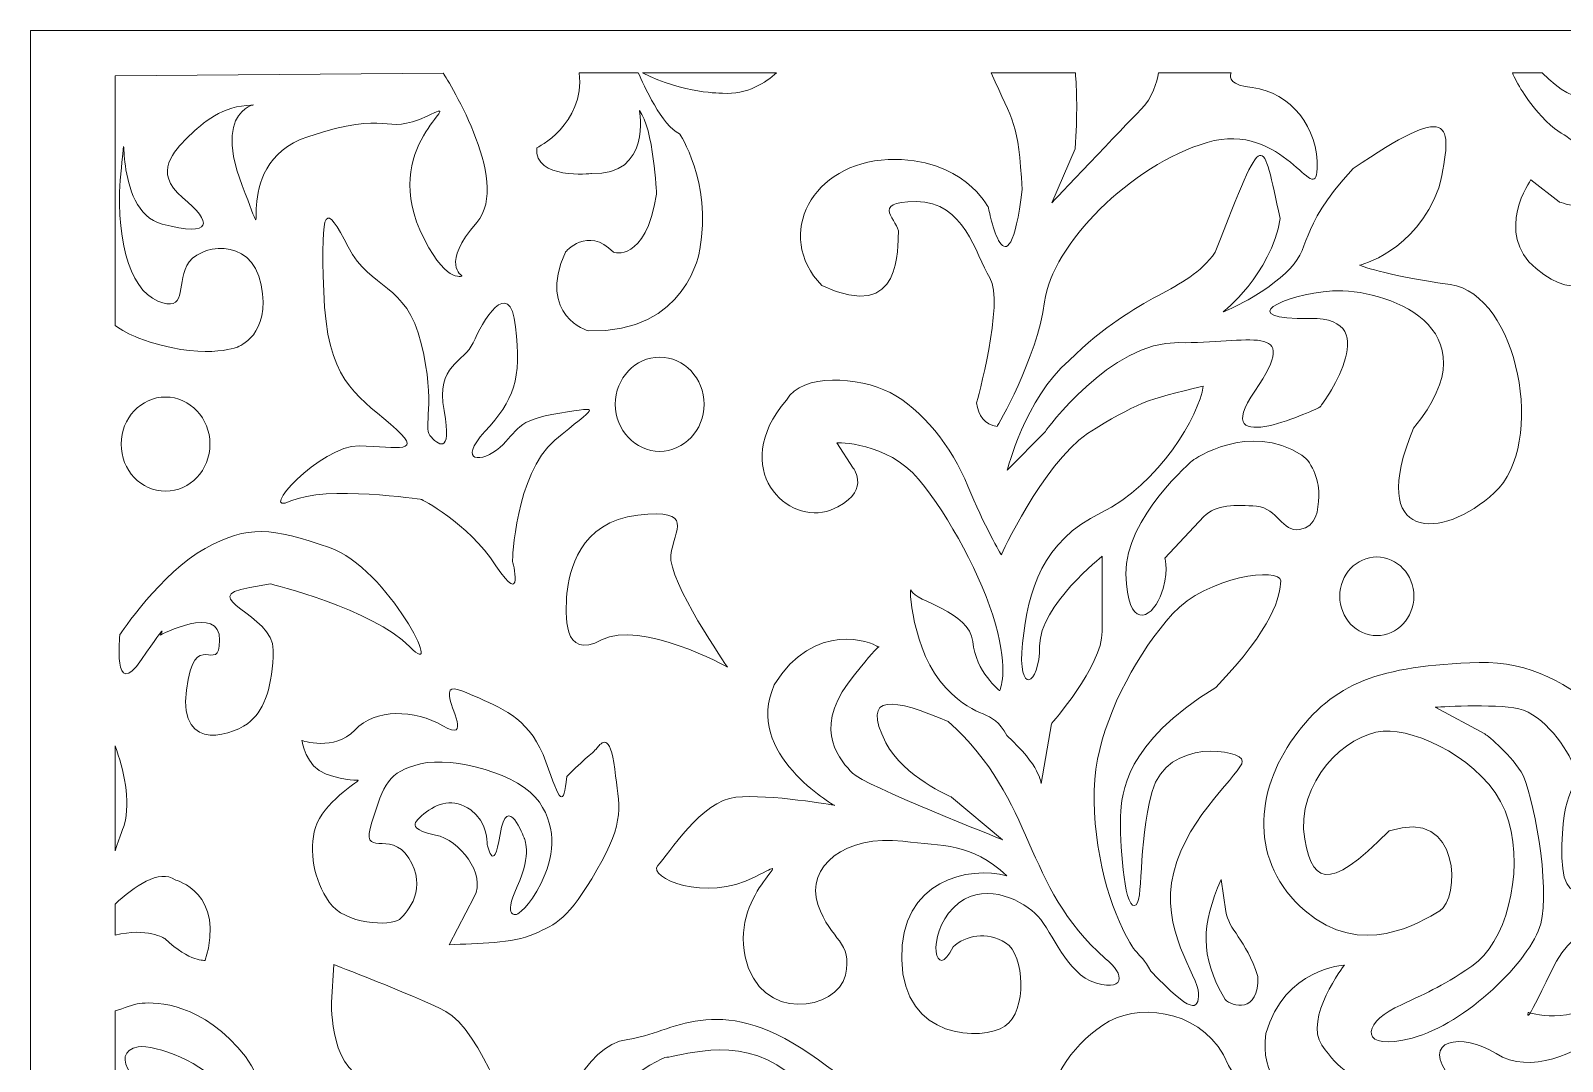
# Model space of a CAD drawing. Header units: centimetres. Extents: x -19.65 to -12.61, y 4.77 to 9.
# Drawn here: x -19.653 to -16.457, y 6.849 to 9.001 of the extents above; entities that cross this region are included whole.
import ezdxf

# ---------------------------------------------------------------- set-up
doc = ezdxf.new("R2010")
doc.units = ezdxf.units.CM
doc.header["$MEASUREMENT"] = 0
doc.layers.add('layer 1', color=7, linetype='Continuous')

msp = doc.modelspace()

# ---------------------------------------------------------------- linework, layer by layer
at = {"layer": 'layer 1', "color": 250, "lineweight": 9}
for points, knots in [([(-19.65325, 4.772), (-19.65325, 4.772), (-12.6053, 4.772), (-12.6053, 4.772), (-12.6053, 4.772), (-12.6053, 4.772), (-12.6053, 9.00077), (-12.6053, 9.00077), (-12.6053, 9.00077), (-12.6053, 9.00077), (-19.65325, 9.00077), (-19.65325, 9.00077), (-19.65325, 9.00077), (-19.65325, 9.00077), (-19.65325, 4.772), (-19.65325, 4.772)], [0, 0, 0, 0, 0.2, 0.2, 0.2, 0.2, 0.4, 0.4, 0.4, 0.4, 0.6, 0.6, 0.6, 0.6, 1, 1, 1, 1]), ([(-18.79236, 8.91211), (-18.79236, 8.91211), (-19.47705, 8.90611), (-19.47705, 8.90611), (-19.47705, 8.90611), (-19.47705, 8.90611), (-19.47705, 8.38499), (-19.47705, 8.38499), (-19.47705, 8.38499), (-19.46378, 8.37538), (-19.44748, 8.36649), (-19.42745, 8.35891), (-19.42745, 8.35891), (-19.29679, 8.30946), (-19.22082, 8.34036), (-19.22082, 8.34036), (-19.22082, 8.34036), (-19.22082, 8.34036), (-19.15093, 8.36509), (-19.1722, 8.47016), (-19.1722, 8.47016), (-19.19347, 8.57524), (-19.3059, 8.55361), (-19.32717, 8.51034), (-19.32717, 8.51034), (-19.34845, 8.46707), (-19.32717, 8.41145), (-19.38795, 8.43617), (-19.38795, 8.43617), (-19.44872, 8.46089), (-19.47911, 8.57524), (-19.46392, 8.71432), (-19.46392, 8.71432), (-19.44872, 8.85339), (-19.48519, 8.62469), (-19.37883, 8.59688), (-19.37883, 8.59688), (-19.27248, 8.56906), (-19.27248, 8.59997), (-19.33629, 8.65251), (-19.33629, 8.65251), (-19.4001, 8.70504), (-19.35148, 8.7514), (-19.32717, 8.77613), (-19.32717, 8.77613), (-19.30286, 8.80085), (-19.26032, 8.84103), (-19.20259, 8.84412), (-19.20259, 8.84412), (-19.14485, 8.84721), (-19.28463, 8.86266), (-19.2117, 8.67723), (-19.2117, 8.67723), (-19.13877, 8.4918), (-19.25121, 8.7205), (-19.07496, 8.77922), (-19.07496, 8.77922), (-18.89871, 8.83794), (-18.91998, 8.77922), (-18.82578, 8.82248), (-18.82578, 8.82248), (-18.73158, 8.86575), (-18.92302, 8.76995), (-18.84098, 8.58451), (-18.84098, 8.58451), (-18.78932, 8.47016), (-18.75285, 8.48871), (-18.75285, 8.48871), (-18.75285, 8.48871), (-18.75285, 8.48871), (-18.79843, 8.51343), (-18.72247, 8.59997), (-18.72247, 8.59997), (-18.6465, 8.6865), (-18.79236, 8.91211), (-18.79236, 8.91211)], [0, 0, 0, 0, 0.05, 0.05, 0.05, 0.05, 0.1, 0.1, 0.1, 0.1, 0.15, 0.15, 0.15, 0.15, 0.2, 0.2, 0.2, 0.2, 0.25, 0.25, 0.25, 0.25, 0.3, 0.3, 0.3, 0.3, 0.35, 0.35, 0.35, 0.35, 0.4, 0.4, 0.4, 0.4, 0.45, 0.45, 0.45, 0.45, 0.5, 0.5, 0.5, 0.5, 0.55, 0.55, 0.55, 0.55, 0.6, 0.6, 0.6, 0.6, 0.65, 0.65, 0.65, 0.65, 0.7, 0.7, 0.7, 0.7, 0.75, 0.75, 0.75, 0.75, 0.8, 0.8, 0.8, 0.8, 0.85, 0.85, 0.85, 0.85, 0.9, 0.9, 0.9, 0.9, 1, 1, 1, 1]), ([(-18.38532, 8.91267), (-18.37499, 8.88886), (-18.33469, 8.80042), (-18.29945, 8.78548), (-18.29945, 8.78548), (-18.29945, 8.78548), (-18.23146, 8.68695), (-18.25696, 8.54347), (-18.25696, 8.54347), (-18.25696, 8.54347), (-18.28245, 8.36715), (-18.48982, 8.37406), (-18.48982, 8.37406), (-18.48982, 8.37406), (-18.5969, 8.40518), (-18.53741, 8.53828), (-18.53741, 8.53828), (-18.53741, 8.53828), (-18.49152, 8.5936), (-18.43713, 8.53828), (-18.43713, 8.53828), (-18.43713, 8.53828), (-18.37084, 8.51408), (-18.34704, 8.65929), (-18.34704, 8.65929), (-18.34704, 8.65929), (-18.35384, 8.79758), (-18.38274, 8.83389), (-18.38274, 8.83389), (-18.38274, 8.83389), (-18.35724, 8.69732), (-18.48302, 8.70251), (-18.48302, 8.70251), (-18.48302, 8.70251), (-18.6037, 8.68868), (-18.5969, 8.7561), (-18.5969, 8.7561), (-18.5969, 8.7561), (-18.49708, 8.80429), (-18.50844, 8.91267), (-18.50844, 8.91267), (-18.50844, 8.91267), (-18.38532, 8.91267), (-18.38532, 8.91267)], [0, 0, 0, 0, 0.0833333, 0.0833333, 0.0833333, 0.0833333, 0.1666667, 0.1666667, 0.1666667, 0.1666667, 0.25, 0.25, 0.25, 0.25, 0.3333333, 0.3333333, 0.3333333, 0.3333333, 0.4166667, 0.4166667, 0.4166667, 0.4166667, 0.5, 0.5, 0.5, 0.5, 0.5833333, 0.5833333, 0.5833333, 0.5833333, 0.6666667, 0.6666667, 0.6666667, 0.6666667, 0.75, 0.75, 0.75, 0.75, 0.8333333, 0.8333333, 0.8333333, 0.8333333, 1, 1, 1, 1]), ([(-18.09716, 8.91267), (-18.11829, 8.89324), (-18.15794, 8.86564), (-18.20937, 8.87019), (-18.20937, 8.87019), (-18.20937, 8.87019), (-18.29063, 8.86861), (-18.37674, 8.91267), (-18.37674, 8.91267), (-18.37674, 8.91267), (-18.09716, 8.91267), (-18.09716, 8.91267)], [0, 0, 0, 0, 0.25, 0.25, 0.25, 0.25, 0.5, 0.5, 0.5, 0.5, 1, 1, 1, 1]), ([(-17.67935, 8.22368), (-17.67935, 8.22368), (-17.62097, 8.43421), (-17.65173, 8.48428), (-17.65173, 8.48428), (-17.6825, 8.53435), (-17.70404, 8.64386), (-17.80557, 8.64386), (-17.80557, 8.64386), (-17.9071, 8.64386), (-17.83941, 8.60319), (-17.84249, 8.57815), (-17.84249, 8.57815), (-17.84556, 8.55312), (-17.83018, 8.38728), (-18.00247, 8.46863), (-18.00247, 8.46863), (-18.104, 8.57502), (-18.02093, 8.72522), (-17.86402, 8.73148), (-17.86402, 8.73148), (-17.70711, 8.73774), (-17.65481, 8.63135), (-17.65481, 8.63135), (-17.65481, 8.63135), (-17.65481, 8.63135), (-17.61481, 8.42483), (-17.58405, 8.6689), (-17.58405, 8.6689), (-17.59287, 8.81238), (-17.60247, 8.80704), (-17.64892, 8.91267), (-17.64892, 8.91267), (-17.64892, 8.91267), (-17.47336, 8.91267), (-17.47336, 8.91267), (-17.47336, 8.91267), (-17.47065, 8.88271), (-17.46837, 8.82235), (-17.4739, 8.75426), (-17.4739, 8.75426), (-17.4739, 8.75426), (-17.52264, 8.64098), (-17.52264, 8.64098), (-17.52264, 8.64098), (-17.52264, 8.64098), (-17.37274, 8.79969), (-17.33644, 8.83599), (-17.33644, 8.83599), (-17.31223, 8.86019), (-17.30318, 8.8933), (-17.29984, 8.91267), (-17.29984, 8.91267), (-17.29984, 8.91267), (-17.14812, 8.91267), (-17.14812, 8.91267), (-17.14812, 8.91267), (-17.15322, 8.90125), (-17.14925, 8.88697), (-17.10409, 8.88167), (-17.10409, 8.88167), (-17.02409, 8.87229), (-16.96564, 8.79719), (-16.96871, 8.7127), (-16.96871, 8.7127), (-16.97179, 8.62822), (-17.03811, 8.81422), (-17.1981, 8.76729), (-17.1981, 8.76729), (-17.35808, 8.72035), (-17.52217, 8.55347), (-17.53755, 8.43456), (-17.53755, 8.43456), (-17.55294, 8.31566), (-17.63646, 8.17439), (-17.63646, 8.17439), (-17.63646, 8.17439), (-17.66321, 8.17816), (-17.67519, 8.19606), (-17.67935, 8.22368)], [0, 0, 0, 0, 0.047619, 0.047619, 0.047619, 0.047619, 0.0952381, 0.0952381, 0.0952381, 0.0952381, 0.1428571, 0.1428571, 0.1428571, 0.1428571, 0.1904762, 0.1904762, 0.1904762, 0.1904762, 0.2380952, 0.2380952, 0.2380952, 0.2380952, 0.2857143, 0.2857143, 0.2857143, 0.2857143, 0.3333333, 0.3333333, 0.3333333, 0.3333333, 0.3809524, 0.3809524, 0.3809524, 0.3809524, 0.4285714, 0.4285714, 0.4285714, 0.4285714, 0.4761905, 0.4761905, 0.4761905, 0.4761905, 0.5238095, 0.5238095, 0.5238095, 0.5238095, 0.5714286, 0.5714286, 0.5714286, 0.5714286, 0.6190476, 0.6190476, 0.6190476, 0.6190476, 0.6666667, 0.6666667, 0.6666667, 0.6666667, 0.7142857, 0.7142857, 0.7142857, 0.7142857, 0.7619048, 0.7619048, 0.7619048, 0.7619048, 0.8095238, 0.8095238, 0.8095238, 0.8095238, 0.8571429, 0.8571429, 0.8571429, 0.8571429, 0.9047619, 0.9047619, 0.9047619, 0.9047619, 1, 1, 1, 1]), ([(-16.56136, 8.91267), (-16.5519, 8.89133), (-16.53372, 8.85832), (-16.50085, 8.82232), (-16.50085, 8.82232), (-16.44429, 8.76036), (-16.43558, 8.80019), (-16.40078, 8.70283), (-16.40078, 8.70283), (-16.36597, 8.60548), (-16.46387, 8.64309), (-16.46387, 8.64309), (-16.46387, 8.64309), (-16.46387, 8.64309), (-16.52261, 8.68956), (-16.52261, 8.68956), (-16.52261, 8.68956), (-16.52261, 8.68956), (-16.6011, 8.57916), (-16.51202, 8.50385), (-16.51202, 8.50385), (-16.42293, 8.42853), (-16.37002, 8.48765), (-16.34639, 8.51919), (-16.34639, 8.51919), (-16.32275, 8.55073), (-16.31158, 8.60327), (-16.31158, 8.60327), (-16.31158, 8.60327), (-16.31158, 8.60327), (-16.29853, 8.53246), (-16.29853, 8.53246), (-16.29853, 8.53246), (-16.29092, 8.4912), (-16.40513, 8.36209), (-16.40513, 8.36209), (-16.40513, 8.36209), (-16.40513, 8.36209), (-16.45081, 8.205), (-16.39207, 8.14526), (-16.39207, 8.14526), (-16.33333, 8.08552), (-16.30723, 8.01914), (-16.32246, 8.08773), (-16.32246, 8.08773), (-16.33769, 8.15632), (-16.26589, 8.24261), (-16.20715, 8.33333), (-16.20715, 8.33333), (-16.14841, 8.42405), (-16.20908, 8.57013), (-16.21586, 8.62097), (-16.21586, 8.62097), (-16.22263, 8.67181), (-16.32084, 8.73642), (-16.38584, 8.8142), (-16.38584, 8.8142), (-16.3211, 8.80255), (-16.30278, 8.78617), (-16.26589, 8.83117), (-16.26589, 8.83117), (-16.26589, 8.83117), (-16.32362, 8.88751), (-16.32362, 8.88751), (-16.32362, 8.88751), (-16.37357, 8.8545), (-16.4252, 8.83515), (-16.49916, 8.91267), (-16.49916, 8.91267), (-16.49916, 8.91267), (-16.56136, 8.91267), (-16.56136, 8.91267)], [0, 0, 0, 0, 0.0526316, 0.0526316, 0.0526316, 0.0526316, 0.1052632, 0.1052632, 0.1052632, 0.1052632, 0.1578947, 0.1578947, 0.1578947, 0.1578947, 0.2105263, 0.2105263, 0.2105263, 0.2105263, 0.2631579, 0.2631579, 0.2631579, 0.2631579, 0.3157895, 0.3157895, 0.3157895, 0.3157895, 0.3684211, 0.3684211, 0.3684211, 0.3684211, 0.4210526, 0.4210526, 0.4210526, 0.4210526, 0.4736842, 0.4736842, 0.4736842, 0.4736842, 0.5263158, 0.5263158, 0.5263158, 0.5263158, 0.5789474, 0.5789474, 0.5789474, 0.5789474, 0.6315789, 0.6315789, 0.6315789, 0.6315789, 0.6842105, 0.6842105, 0.6842105, 0.6842105, 0.7368421, 0.7368421, 0.7368421, 0.7368421, 0.7894737, 0.7894737, 0.7894737, 0.7894737, 0.8421053, 0.8421053, 0.8421053, 0.8421053, 0.8947368, 0.8947368, 0.8947368, 0.8947368, 1, 1, 1, 1]), ([(-17.53588, 8.16414), (-17.53588, 8.16414), (-17.4001, 8.35275), (-17.25771, 8.34938), (-17.25771, 8.34938), (-17.11531, 8.34601), (-16.9961, 8.39653), (-17.09876, 8.24834), (-17.09876, 8.24834), (-17.20141, 8.10015), (-16.96299, 8.21466), (-16.96299, 8.21466), (-16.96299, 8.21466), (-16.96299, 8.21466), (-16.82059, 8.40327), (-16.98285, 8.3999), (-16.98285, 8.3999), (-17.14512, 8.39653), (-17.04246, 8.45042), (-16.93649, 8.45715), (-16.93649, 8.45715), (-16.83052, 8.46389), (-16.5921, 8.38306), (-16.76761, 8.17088), (-16.76761, 8.17088), (-16.86738, 7.93222), (-16.708, 7.93512), (-16.59872, 8.03616), (-16.59872, 8.03616), (-16.48944, 8.1372), (-16.54905, 8.45042), (-16.69144, 8.47063), (-16.69144, 8.47063), (-16.83384, 8.49083), (-16.8802, 8.51104), (-16.8802, 8.51104), (-16.8802, 8.51104), (-16.8802, 8.51104), (-16.76429, 8.53799), (-16.71462, 8.6727), (-16.71462, 8.6727), (-16.68152, 8.81705), (-16.69049, 8.84975), (-16.89344, 8.71312), (-16.89344, 8.71312), (-17.01593, 8.5789), (-16.97529, 8.5481), (-17.03489, 8.49421), (-17.03489, 8.49421), (-17.0945, 8.44032), (-17.16499, 8.41337), (-17.16499, 8.41337), (-17.16499, 8.41337), (-17.16499, 8.41337), (-17.06564, 8.49083), (-17.04577, 8.60871), (-17.04577, 8.60871), (-17.08551, 8.78048), (-17.07558, 8.81079), (-17.18155, 8.53799), (-17.18155, 8.53799), (-17.244, 8.45042), (-17.33675, 8.45855), (-17.4862, 8.31233), (-17.4862, 8.31233), (-17.57893, 8.2315), (-17.61535, 8.08331), (-17.61535, 8.08331), (-17.61535, 8.08331), (-17.61535, 8.08331), (-17.53588, 8.16414), (-17.53588, 8.16414)], [0, 0, 0, 0, 0.0526316, 0.0526316, 0.0526316, 0.0526316, 0.1052632, 0.1052632, 0.1052632, 0.1052632, 0.1578947, 0.1578947, 0.1578947, 0.1578947, 0.2105263, 0.2105263, 0.2105263, 0.2105263, 0.2631579, 0.2631579, 0.2631579, 0.2631579, 0.3157895, 0.3157895, 0.3157895, 0.3157895, 0.3684211, 0.3684211, 0.3684211, 0.3684211, 0.4210526, 0.4210526, 0.4210526, 0.4210526, 0.4736842, 0.4736842, 0.4736842, 0.4736842, 0.5263158, 0.5263158, 0.5263158, 0.5263158, 0.5789474, 0.5789474, 0.5789474, 0.5789474, 0.6315789, 0.6315789, 0.6315789, 0.6315789, 0.6842105, 0.6842105, 0.6842105, 0.6842105, 0.7368421, 0.7368421, 0.7368421, 0.7368421, 0.7894737, 0.7894737, 0.7894737, 0.7894737, 0.8421053, 0.8421053, 0.8421053, 0.8421053, 0.8947368, 0.8947368, 0.8947368, 0.8947368, 1, 1, 1, 1]), ([(-18.64778, 7.89353), (-18.64778, 7.89353), (-18.62153, 7.79172), (-18.68224, 7.88352), (-18.68224, 7.88352), (-18.74296, 7.97531), (-18.83814, 8.02204), (-18.83814, 8.02204), (-18.83814, 8.02204), (-18.83814, 8.02204), (-19.0367, 8.05208), (-19.11054, 8.0187), (-19.11054, 8.0187), (-19.18438, 7.98532), (-19.04818, 8.13553), (-18.96777, 8.13386), (-18.96777, 8.13386), (-18.88737, 8.13219), (-18.82665, 8.11383), (-18.90213, 8.17892), (-18.90213, 8.17892), (-18.97762, 8.24401), (-19.03505, 8.27071), (-19.04162, 8.45597), (-19.04162, 8.45597), (-19.04818, 8.64122), (-19.03834, 8.64122), (-18.99075, 8.54943), (-18.99075, 8.54943), (-18.94316, 8.45763), (-18.86931, 8.47599), (-18.83814, 8.34748), (-18.83814, 8.34748), (-18.80696, 8.21898), (-18.83485, 8.17391), (-18.82008, 8.15556), (-18.82008, 8.15556), (-18.80532, 8.1372), (-18.7725, 8.11049), (-18.79055, 8.20729), (-18.79055, 8.20729), (-18.8086, 8.30409), (-18.74788, 8.30743), (-18.72983, 8.34915), (-18.72983, 8.34915), (-18.71178, 8.39088), (-18.65436, 8.49264), (-18.64122, 8.38253), (-18.64122, 8.38253), (-18.62808, 8.27242), (-18.64557, 8.22905), (-18.70522, 8.1639), (-18.70522, 8.1639), (-18.76486, 8.09875), (-18.71178, 8.09714), (-18.67404, 8.13052), (-18.67404, 8.13052), (-18.63629, 8.1639), (-18.64238, 8.18835), (-18.54932, 8.20229), (-18.54932, 8.20229), (-18.45627, 8.21623), (-18.47428, 8.21792), (-18.55917, 8.14554), (-18.55917, 8.14554), (-18.64286, 8.07378), (-18.64778, 7.89353), (-18.64778, 7.89353)], [0, 0, 0, 0, 0.0555556, 0.0555556, 0.0555556, 0.0555556, 0.1111111, 0.1111111, 0.1111111, 0.1111111, 0.1666667, 0.1666667, 0.1666667, 0.1666667, 0.2222222, 0.2222222, 0.2222222, 0.2222222, 0.2777778, 0.2777778, 0.2777778, 0.2777778, 0.3333333, 0.3333333, 0.3333333, 0.3333333, 0.3888889, 0.3888889, 0.3888889, 0.3888889, 0.4444444, 0.4444444, 0.4444444, 0.4444444, 0.5, 0.5, 0.5, 0.5, 0.5555556, 0.5555556, 0.5555556, 0.5555556, 0.6111111, 0.6111111, 0.6111111, 0.6111111, 0.6666667, 0.6666667, 0.6666667, 0.6666667, 0.7222222, 0.7222222, 0.7222222, 0.7222222, 0.7777778, 0.7777778, 0.7777778, 0.7777778, 0.8333333, 0.8333333, 0.8333333, 0.8333333, 0.8888889, 0.8888889, 0.8888889, 0.8888889, 1, 1, 1, 1]), ([(-18.24796, 8.22065), (-18.24796, 8.27481), (-18.28958, 8.31897), (-18.34061, 8.31897), (-18.34061, 8.31897), (-18.39164, 8.31897), (-18.43326, 8.27481), (-18.43326, 8.22065), (-18.43326, 8.22065), (-18.43326, 8.16649), (-18.39164, 8.12232), (-18.34061, 8.12232), (-18.34061, 8.12232), (-18.28958, 8.12232), (-18.24796, 8.16649), (-18.24796, 8.22065)], [0, 0, 0, 0, 0.2, 0.2, 0.2, 0.2, 0.4, 0.4, 0.4, 0.4, 0.6, 0.6, 0.6, 0.6, 1, 1, 1, 1]), ([(-17.54488, 7.42921), (-17.54488, 7.42921), (-17.52326, 7.55377), (-17.52326, 7.55377), (-17.52326, 7.55377), (-17.52326, 7.55377), (-17.41723, 7.67378), (-17.41723, 7.74624), (-17.41723, 7.74624), (-17.41723, 7.81871), (-17.41723, 7.90325), (-17.41723, 7.90325), (-17.41723, 7.90325), (-17.41723, 7.90325), (-17.54785, 7.80059), (-17.54785, 7.71605), (-17.54785, 7.71605), (-17.54785, 7.63151), (-17.59535, 7.61037), (-17.58348, 7.72209), (-17.58348, 7.72209), (-17.5716, 7.8338), (-17.5424, 7.93407), (-17.4202, 7.99383), (-17.4202, 7.99383), (-17.29799, 8.05358), (-17.21535, 8.19779), (-17.20645, 8.25817), (-17.20645, 8.25817), (-17.32382, 8.23204), (-17.34572, 8.22232), (-17.44824, 8.15989), (-17.44824, 8.15989), (-17.54412, 8.0907), (-17.62801, 7.90627), (-17.62801, 7.90627), (-17.62801, 7.90627), (-17.62801, 7.90627), (-17.66449, 7.9683), (-17.69758, 8.04982), (-17.69758, 8.04982), (-17.73067, 8.13134), (-17.79469, 8.21198), (-17.86, 8.2452), (-17.86, 8.2452), (-17.92531, 8.27841), (-18.04363, 8.2867), (-18.07628, 8.22933), (-18.07628, 8.22933), (-18.19902, 8.08526), (-18.0723, 7.96514), (-17.98425, 7.99986), (-17.98425, 7.99986), (-17.89621, 8.03459), (-17.93675, 8.08742), (-17.93675, 8.08742), (-17.93675, 8.08742), (-17.93675, 8.08742), (-17.97127, 8.14039), (-17.97127, 8.14039), (-17.97127, 8.14039), (-17.97127, 8.14039), (-17.866, 8.1429), (-17.80069, 8.0644), (-17.80069, 8.0644), (-17.73538, 7.9859), (-17.66845, 7.86047), (-17.63988, 7.76134), (-17.63988, 7.76134), (-17.61132, 7.66221), (-17.63122, 7.6227), (-17.63122, 7.6227), (-17.63122, 7.6227), (-17.63122, 7.6227), (-17.68119, 7.66182), (-17.68738, 7.72511), (-17.68738, 7.72511), (-17.69357, 7.78839), (-17.80749, 7.80914), (-17.81504, 7.83078), (-17.81504, 7.83078), (-17.82258, 7.85242), (-17.81417, 7.70121), (-17.74379, 7.62849), (-17.74379, 7.62849), (-17.6734, 7.55577), (-17.64879, 7.58924), (-17.61613, 7.52885), (-17.61613, 7.52885), (-17.54642, 7.46579), (-17.54488, 7.42921), (-17.54488, 7.42921)], [0, 0, 0, 0, 0.0416667, 0.0416667, 0.0416667, 0.0416667, 0.0833333, 0.0833333, 0.0833333, 0.0833333, 0.125, 0.125, 0.125, 0.125, 0.1666667, 0.1666667, 0.1666667, 0.1666667, 0.2083333, 0.2083333, 0.2083333, 0.2083333, 0.25, 0.25, 0.25, 0.25, 0.2916667, 0.2916667, 0.2916667, 0.2916667, 0.3333333, 0.3333333, 0.3333333, 0.3333333, 0.375, 0.375, 0.375, 0.375, 0.4166667, 0.4166667, 0.4166667, 0.4166667, 0.4583333, 0.4583333, 0.4583333, 0.4583333, 0.5, 0.5, 0.5, 0.5, 0.5416667, 0.5416667, 0.5416667, 0.5416667, 0.5833333, 0.5833333, 0.5833333, 0.5833333, 0.625, 0.625, 0.625, 0.625, 0.6666667, 0.6666667, 0.6666667, 0.6666667, 0.7083333, 0.7083333, 0.7083333, 0.7083333, 0.75, 0.75, 0.75, 0.75, 0.7916667, 0.7916667, 0.7916667, 0.7916667, 0.8333333, 0.8333333, 0.8333333, 0.8333333, 0.875, 0.875, 0.875, 0.875, 0.9166667, 0.9166667, 0.9166667, 0.9166667, 1, 1, 1, 1]), ([(-19.27912, 8.13749), (-19.27912, 8.19165), (-19.32074, 8.23582), (-19.37177, 8.23582), (-19.37177, 8.23582), (-19.4228, 8.23582), (-19.46442, 8.19165), (-19.46442, 8.13749), (-19.46442, 8.13749), (-19.46442, 8.08334), (-19.4228, 8.03917), (-19.37177, 8.03917), (-19.37177, 8.03917), (-19.32074, 8.03917), (-19.27912, 8.08334), (-19.27912, 8.13749)], [0, 0, 0, 0, 0.2, 0.2, 0.2, 0.2, 0.4, 0.4, 0.4, 0.4, 0.6, 0.6, 0.6, 0.6, 1, 1, 1, 1]), ([(-17.28651, 7.899), (-17.28651, 7.899), (-17.27666, 7.86645), (-17.29635, 7.81889), (-17.29635, 7.81889), (-17.31604, 7.77132), (-17.36527, 7.74879), (-17.36773, 7.86645), (-17.36773, 7.86645), (-17.3702, 7.98411), (-17.22743, 8.10428), (-17.22743, 8.10428), (-17.22743, 8.10428), (-17.22743, 8.10428), (-17.11048, 8.18588), (-17.00097, 8.11429), (-17.00097, 8.11429), (-16.97685, 8.09852), (-16.96344, 8.05646), (-16.96516, 8.02836), (-16.96516, 8.02836), (-16.96688, 8.00026), (-16.96902, 7.96517), (-17.00541, 7.95908), (-17.00541, 7.95908), (-17.04179, 7.95298), (-17.05133, 8.00376), (-17.095, 8.00764), (-17.095, 8.00764), (-17.13868, 8.01152), (-17.18005, 8.01172), (-17.20528, 7.98611), (-17.20528, 7.98611), (-17.20528, 7.98611), (-17.28651, 7.899), (-17.28651, 7.899)], [0, 0, 0, 0, 0.1, 0.1, 0.1, 0.1, 0.2, 0.2, 0.2, 0.2, 0.3, 0.3, 0.3, 0.3, 0.4, 0.4, 0.4, 0.4, 0.5, 0.5, 0.5, 0.5, 0.6, 0.6, 0.6, 0.6, 0.7, 0.7, 0.7, 0.7, 0.8, 0.8, 0.8, 0.8, 1, 1, 1, 1]), ([(-18.19919, 7.67189), (-18.19919, 7.67189), (-18.3798, 7.77208), (-18.46189, 7.72866), (-18.46189, 7.72866), (-18.54399, 7.68525), (-18.53742, 7.7821), (-18.53414, 7.82551), (-18.53414, 7.82551), (-18.53085, 7.86893), (-18.50787, 7.9758), (-18.38637, 7.98916), (-18.38637, 7.98916), (-18.26487, 8.00252), (-18.31084, 7.9591), (-18.31741, 7.90567), (-18.31741, 7.90567), (-18.32397, 7.85223), (-18.19919, 7.67189), (-18.19919, 7.67189)], [0, 0, 0, 0, 0.1666667, 0.1666667, 0.1666667, 0.1666667, 0.3333333, 0.3333333, 0.3333333, 0.3333333, 0.5, 0.5, 0.5, 0.5, 0.6666667, 0.6666667, 0.6666667, 0.6666667, 1, 1, 1, 1]), ([(-19.38314, 7.73847), (-19.38314, 7.73847), (-19.25765, 7.8045), (-19.25884, 7.72798), (-19.25884, 7.72798), (-19.26003, 7.65146), (-19.31164, 7.75936), (-19.32827, 7.62343), (-19.32827, 7.62343), (-19.3449, 7.4875), (-19.22421, 7.53197), (-19.19416, 7.55899), (-19.19416, 7.55899), (-19.16412, 7.58602), (-19.1483, 7.63239), (-19.14692, 7.70727), (-19.14692, 7.70727), (-19.14554, 7.78215), (-19.31309, 7.81757), (-19.19618, 7.83799), (-19.19618, 7.83799), (-19.19618, 7.83799), (-19.15272, 7.84558), (-19.15272, 7.84558), (-19.15272, 7.84558), (-19.15272, 7.84558), (-18.9387, 7.793), (-18.86208, 7.71431), (-18.86208, 7.71431), (-18.78546, 7.63563), (-18.90783, 7.87925), (-19.02956, 7.92135), (-19.02956, 7.92135), (-19.15128, 7.96345), (-19.19872, 7.96917), (-19.28916, 7.91977), (-19.28916, 7.91977), (-19.3796, 7.87036), (-19.46703, 7.73992), (-19.46703, 7.73992), (-19.46703, 7.73992), (-19.46703, 7.73992), (-19.48296, 7.59781), (-19.42171, 7.68763), (-19.42171, 7.68763), (-19.36047, 7.77744), (-19.38314, 7.73847), (-19.38314, 7.73847)], [0, 0, 0, 0, 0.0769231, 0.0769231, 0.0769231, 0.0769231, 0.1538462, 0.1538462, 0.1538462, 0.1538462, 0.2307692, 0.2307692, 0.2307692, 0.2307692, 0.3076923, 0.3076923, 0.3076923, 0.3076923, 0.3846154, 0.3846154, 0.3846154, 0.3846154, 0.4615385, 0.4615385, 0.4615385, 0.4615385, 0.5384615, 0.5384615, 0.5384615, 0.5384615, 0.6153846, 0.6153846, 0.6153846, 0.6153846, 0.6923077, 0.6923077, 0.6923077, 0.6923077, 0.7692308, 0.7692308, 0.7692308, 0.7692308, 0.8461538, 0.8461538, 0.8461538, 0.8461538, 1, 1, 1, 1]), ([(-16.9216, 7.81983), (-16.9216, 7.86502), (-16.88687, 7.90188), (-16.84429, 7.90188), (-16.84429, 7.90188), (-16.80171, 7.90188), (-16.76698, 7.86502), (-16.76698, 7.81983), (-16.76698, 7.81983), (-16.76698, 7.77464), (-16.80171, 7.73778), (-16.84429, 7.73778), (-16.84429, 7.73778), (-16.88687, 7.73778), (-16.9216, 7.77464), (-16.9216, 7.81983)], [0, 0, 0, 0, 0.2, 0.2, 0.2, 0.2, 0.4, 0.4, 0.4, 0.4, 0.6, 0.6, 0.6, 0.6, 1, 1, 1, 1]), ([(-17.21612, 6.99065), (-17.21612, 7.02699), (-17.29879, 7.12326), (-17.26804, 7.244), (-17.26804, 7.244), (-17.23729, 7.36473), (-17.12496, 7.45095), (-17.12496, 7.47549), (-17.12496, 7.47549), (-17.12496, 7.50003), (-17.28135, 7.52521), (-17.31311, 7.41191), (-17.31311, 7.41191), (-17.34487, 7.29862), (-17.32856, 7.17631), (-17.35028, 7.17385), (-17.35028, 7.17385), (-17.372, 7.1714), (-17.38109, 7.31292), (-17.37899, 7.36066), (-17.37899, 7.36066), (-17.37689, 7.4084), (-17.37111, 7.51238), (-17.18054, 7.62948), (-17.18054, 7.62948), (-17.05995, 7.75394), (-17.04486, 7.82226), (-17.04486, 7.85171), (-17.04486, 7.85171), (-17.04486, 7.88116), (-17.19906, 7.86169), (-17.2703, 7.78323), (-17.2703, 7.78323), (-17.34154, 7.70477), (-17.40636, 7.58446), (-17.42695, 7.47985), (-17.42695, 7.47985), (-17.44868, 7.36946), (-17.41862, 7.22236), (-17.38146, 7.14036), (-17.38146, 7.14036), (-17.3443, 7.05835), (-17.34422, 7.08674), (-17.31552, 7.03696), (-17.31552, 7.03696), (-17.23087, 6.94728), (-17.21612, 6.95431), (-17.21612, 6.99065)], [0, 0, 0, 0, 0.0769231, 0.0769231, 0.0769231, 0.0769231, 0.1538462, 0.1538462, 0.1538462, 0.1538462, 0.2307692, 0.2307692, 0.2307692, 0.2307692, 0.3076923, 0.3076923, 0.3076923, 0.3076923, 0.3846154, 0.3846154, 0.3846154, 0.3846154, 0.4615385, 0.4615385, 0.4615385, 0.4615385, 0.5384615, 0.5384615, 0.5384615, 0.5384615, 0.6153846, 0.6153846, 0.6153846, 0.6153846, 0.6923077, 0.6923077, 0.6923077, 0.6923077, 0.7692308, 0.7692308, 0.7692308, 0.7692308, 0.8461538, 0.8461538, 0.8461538, 0.8461538, 1, 1, 1, 1]), ([(-17.41081, 7.06369), (-17.58424, 7.21506), (-17.55299, 7.39078), (-17.73842, 7.55823), (-17.73842, 7.55823), (-17.85173, 7.60668), (-17.92239, 7.61977), (-17.86872, 7.51382), (-17.86872, 7.51382), (-17.83227, 7.44296), (-17.73276, 7.40147), (-17.73143, 7.40036), (-17.73143, 7.40036), (-17.73143, 7.40036), (-17.62519, 7.31153), (-17.62519, 7.31153), (-17.62519, 7.31153), (-17.62519, 7.31153), (-17.91505, 7.42543), (-17.93815, 7.45022), (-17.93815, 7.45022), (-17.96126, 7.47501), (-18.02248, 7.53764), (-17.94705, 7.63858), (-17.94705, 7.63858), (-17.87162, 7.73953), (-17.87922, 7.70779), (-17.88722, 7.7153), (-17.88722, 7.7153), (-17.89522, 7.72281), (-18.01823, 7.77183), (-18.1016, 7.63454), (-18.1016, 7.63454), (-18.16651, 7.491), (-17.97607, 7.38324), (-17.97607, 7.38324), (-17.97607, 7.38324), (-17.97607, 7.38324), (-18.11046, 7.40718), (-18.18172, 7.40032), (-18.18172, 7.40032), (-18.25298, 7.39345), (-18.32242, 7.2814), (-18.34457, 7.25762), (-18.34457, 7.25762), (-18.36673, 7.23384), (-18.2467, 7.17886), (-18.1417, 7.23384), (-18.1417, 7.23384), (-18.03671, 7.28882), (-18.19297, 7.20749), (-18.16235, 7.06712), (-18.16235, 7.06712), (-18.13172, 6.92675), (-17.96896, 6.95576), (-17.95308, 7.02844), (-17.95308, 7.02844), (-17.9372, 7.10112), (-17.98328, 7.09749), (-18.01057, 7.17642), (-18.01057, 7.17642), (-18.03785, 7.25536), (-17.95136, 7.32332), (-17.83311, 7.30828), (-17.83311, 7.30828), (-17.74856, 7.29753), (-17.6933, 7.30665), (-17.61616, 7.23593), (-17.61616, 7.23593), (-17.69387, 7.25699), (-17.83928, 7.22933), (-17.83561, 7.06119), (-17.83561, 7.06119), (-17.83194, 6.89304), (-17.66685, 6.89099), (-17.62013, 6.92223), (-17.62013, 6.92223), (-17.57341, 6.95347), (-17.57857, 7.07146), (-17.61879, 7.09642), (-17.61879, 7.09642), (-17.65901, 7.12138), (-17.70206, 7.11177), (-17.72841, 7.08792), (-17.72841, 7.08792), (-17.76544, 7.0101), (-17.78623, 7.11131), (-17.72762, 7.16961), (-17.72762, 7.16961), (-17.66901, 7.22791), (-17.5907, 7.18789), (-17.5577, 7.15809), (-17.5577, 7.15809), (-17.5247, 7.12829), (-17.49882, 7.04503), (-17.44257, 7.01677), (-17.44257, 7.01677), (-17.36801, 6.98851), (-17.36825, 7.03123), (-17.41081, 7.06369)], [0, 0, 0, 0, 0.0384615, 0.0384615, 0.0384615, 0.0384615, 0.0769231, 0.0769231, 0.0769231, 0.0769231, 0.1153846, 0.1153846, 0.1153846, 0.1153846, 0.1538462, 0.1538462, 0.1538462, 0.1538462, 0.1923077, 0.1923077, 0.1923077, 0.1923077, 0.2307692, 0.2307692, 0.2307692, 0.2307692, 0.2692308, 0.2692308, 0.2692308, 0.2692308, 0.3076923, 0.3076923, 0.3076923, 0.3076923, 0.3461538, 0.3461538, 0.3461538, 0.3461538, 0.3846154, 0.3846154, 0.3846154, 0.3846154, 0.4230769, 0.4230769, 0.4230769, 0.4230769, 0.4615385, 0.4615385, 0.4615385, 0.4615385, 0.5, 0.5, 0.5, 0.5, 0.5384615, 0.5384615, 0.5384615, 0.5384615, 0.5769231, 0.5769231, 0.5769231, 0.5769231, 0.6153846, 0.6153846, 0.6153846, 0.6153846, 0.6538462, 0.6538462, 0.6538462, 0.6538462, 0.6923077, 0.6923077, 0.6923077, 0.6923077, 0.7307692, 0.7307692, 0.7307692, 0.7307692, 0.7692308, 0.7692308, 0.7692308, 0.7692308, 0.8076923, 0.8076923, 0.8076923, 0.8076923, 0.8461538, 0.8461538, 0.8461538, 0.8461538, 0.8846154, 0.8846154, 0.8846154, 0.8846154, 0.9230769, 0.9230769, 0.9230769, 0.9230769, 1, 1, 1, 1]), ([(-17.2109, 6.73381), (-17.2109, 6.73381), (-16.9589, 6.6121), (-16.80066, 6.62056), (-16.80066, 6.62056), (-16.64243, 6.62902), (-16.29513, 6.71783), (-16.23805, 6.95434), (-16.23805, 6.95434), (-16.18097, 7.19085), (-16.22856, 7.35917), (-16.25563, 7.41925), (-16.25563, 7.41925), (-16.28271, 7.47933), (-16.42067, 7.68818), (-16.63071, 7.68151), (-16.63071, 7.68151), (-16.84075, 7.67483), (-16.93467, 7.63899), (-17.01672, 7.52574), (-17.01672, 7.52574), (-17.09877, 7.4125), (-17.11127, 7.26428), (-16.99406, 7.16295), (-16.99406, 7.16295), (-16.87685, 7.06163), (-16.75378, 7.13911), (-16.71275, 7.16295), (-16.71275, 7.16295), (-16.67173, 7.1868), (-16.66587, 7.38071), (-16.81824, 7.32984), (-16.81824, 7.32984), (-16.9501, 7.19748), (-16.98283, 7.21882), (-16.99746, 7.3333), (-16.99746, 7.3333), (-16.99977, 7.45279), (-16.89237, 7.54293), (-16.81648, 7.53846), (-16.81648, 7.53846), (-16.7406, 7.53398), (-16.60129, 7.46419), (-16.56929, 7.35083), (-16.56929, 7.35083), (-16.53729, 7.23746), (-16.57562, 7.09537), (-16.64594, 7.04768), (-16.64594, 7.04768), (-16.71627, 7), (-16.73866, 6.9932), (-16.80652, 6.9603), (-16.80652, 6.9603), (-16.87439, 6.9274), (-16.88177, 6.86744), (-16.77042, 6.89724), (-16.77042, 6.89724), (-16.65907, 6.92704), (-16.52299, 7.05948), (-16.50236, 7.13566), (-16.50236, 7.13566), (-16.48173, 7.21183), (-16.51807, 7.4121), (-16.54339, 7.45346), (-16.54339, 7.45346), (-16.5687, 7.49483), (-16.61899, 7.5325), (-16.61899, 7.5325), (-16.61899, 7.5325), (-16.61899, 7.5325), (-16.7226, 7.58805), (-16.7226, 7.58805), (-16.7226, 7.58805), (-16.7226, 7.58805), (-16.59929, 7.59651), (-16.54772, 7.58459), (-16.54772, 7.58459), (-16.49615, 7.57267), (-16.44622, 7.50186), (-16.43145, 7.46097), (-16.43145, 7.46097), (-16.41668, 7.42009), (-16.46134, 7.42831), (-16.45794, 7.27358), (-16.45794, 7.27358), (-16.45502, 7.14061), (-16.36398, 7.22931), (-16.33843, 7.25689), (-16.33843, 7.25689), (-16.33425, 7.2614), (-16.33182, 7.26428), (-16.33182, 7.26428), (-16.33182, 7.26428), (-16.33182, 7.26428), (-16.30252, 7.37753), (-16.30252, 7.37753), (-16.30252, 7.37753), (-16.30252, 7.37753), (-16.25563, 7.22852), (-16.30252, 7.16891), (-16.30252, 7.16891), (-16.3494, 7.10931), (-16.42219, 7.16164), (-16.4808, 7.03648), (-16.4808, 7.03648), (-16.5394, 6.91131), (-16.52827, 6.95088), (-16.52827, 6.95088), (-16.52827, 6.95088), (-16.52827, 6.95088), (-16.43508, 6.92025), (-16.37062, 6.98581), (-16.37062, 6.98581), (-16.30615, 7.05137), (-16.27814, 7.09982), (-16.27814, 7.09799), (-16.27814, 7.09799), (-16.27813, 7.09616), (-16.32757, 6.95362), (-16.37566, 6.90976), (-16.37566, 6.90976), (-16.42375, 6.8659), (-16.52429, 6.82019), (-16.59554, 6.86494), (-16.59554, 6.86494), (-16.66679, 6.90968), (-16.75589, 6.8951), (-16.69048, 6.81439), (-16.69048, 6.81439), (-16.62508, 6.73369), (-16.58019, 6.7319), (-16.60726, 6.72189), (-16.60726, 6.72189), (-16.63434, 6.71187), (-16.71615, 6.73691), (-16.80992, 6.77863), (-16.80992, 6.77863), (-16.90369, 6.82035), (-16.92068, 6.82762), (-16.9589, 6.88282), (-16.9589, 6.88282), (-16.99711, 6.93801), (-16.91201, 7.04971), (-16.91201, 7.04971), (-16.91201, 7.04971), (-16.91201, 7.04971), (-17.03657, 7.04408), (-17.0761, 6.90666), (-17.0761, 6.90666), (-17.08666, 6.81793), (-17.04552, 6.78177), (-16.93299, 6.69805), (-16.93299, 6.69805), (-16.93299, 6.69805), (-17.119, 6.74), (-17.16401, 6.86243), (-17.16401, 6.86243), (-17.22133, 6.95983), (-17.34695, 6.9715), (-17.41601, 6.92454), (-17.41601, 6.92454), (-17.48508, 6.87758), (-17.53078, 6.8025), (-17.52736, 6.74573), (-17.52736, 6.74573), (-17.39726, 6.79433), (-17.31392, 6.79035), (-17.2109, 6.73381)], [0, 0, 0, 0, 0.0232558, 0.0232558, 0.0232558, 0.0232558, 0.0465116, 0.0465116, 0.0465116, 0.0465116, 0.0697674, 0.0697674, 0.0697674, 0.0697674, 0.0930233, 0.0930233, 0.0930233, 0.0930233, 0.1162791, 0.1162791, 0.1162791, 0.1162791, 0.1395349, 0.1395349, 0.1395349, 0.1395349, 0.1627907, 0.1627907, 0.1627907, 0.1627907, 0.1860465, 0.1860465, 0.1860465, 0.1860465, 0.2093023, 0.2093023, 0.2093023, 0.2093023, 0.2325581, 0.2325581, 0.2325581, 0.2325581, 0.255814, 0.255814, 0.255814, 0.255814, 0.2790698, 0.2790698, 0.2790698, 0.2790698, 0.3023256, 0.3023256, 0.3023256, 0.3023256, 0.3255814, 0.3255814, 0.3255814, 0.3255814, 0.3488372, 0.3488372, 0.3488372, 0.3488372, 0.372093, 0.372093, 0.372093, 0.372093, 0.3953488, 0.3953488, 0.3953488, 0.3953488, 0.4186047, 0.4186047, 0.4186047, 0.4186047, 0.4418605, 0.4418605, 0.4418605, 0.4418605, 0.4651163, 0.4651163, 0.4651163, 0.4651163, 0.4883721, 0.4883721, 0.4883721, 0.4883721, 0.5116279, 0.5116279, 0.5116279, 0.5116279, 0.5348837, 0.5348837, 0.5348837, 0.5348837, 0.5581395, 0.5581395, 0.5581395, 0.5581395, 0.5813953, 0.5813953, 0.5813953, 0.5813953, 0.6046512, 0.6046512, 0.6046512, 0.6046512, 0.627907, 0.627907, 0.627907, 0.627907, 0.6511628, 0.6511628, 0.6511628, 0.6511628, 0.6744186, 0.6744186, 0.6744186, 0.6744186, 0.6976744, 0.6976744, 0.6976744, 0.6976744, 0.7209302, 0.7209302, 0.7209302, 0.7209302, 0.744186, 0.744186, 0.744186, 0.744186, 0.7674419, 0.7674419, 0.7674419, 0.7674419, 0.7906977, 0.7906977, 0.7906977, 0.7906977, 0.8139535, 0.8139535, 0.8139535, 0.8139535, 0.8372093, 0.8372093, 0.8372093, 0.8372093, 0.8604651, 0.8604651, 0.8604651, 0.8604651, 0.8837209, 0.8837209, 0.8837209, 0.8837209, 0.9069767, 0.9069767, 0.9069767, 0.9069767, 0.9302326, 0.9302326, 0.9302326, 0.9302326, 0.9534884, 0.9534884, 0.9534884, 0.9534884, 1, 1, 1, 1]), ([(-18.78023, 7.09216), (-18.71955, 7.09508), (-18.64776, 7.09437), (-18.60211, 7.115), (-18.60211, 7.115), (-18.55646, 7.13562), (-18.53185, 7.1443), (-18.4717, 7.24839), (-18.4717, 7.24839), (-18.41155, 7.35248), (-18.42487, 7.38069), (-18.43435, 7.45901), (-18.43435, 7.45901), (-18.44382, 7.53732), (-18.46345, 7.51339), (-18.47024, 7.50412), (-18.47024, 7.50412), (-18.47703, 7.49484), (-18.49964, 7.47945), (-18.53445, 7.44325), (-18.53445, 7.44325), (-18.54157, 7.37808), (-18.54803, 7.38796), (-18.57805, 7.47391), (-18.57805, 7.47391), (-18.60806, 7.55986), (-18.66347, 7.58291), (-18.71698, 7.60681), (-18.71698, 7.60681), (-18.77049, 7.6307), (-18.78054, 7.63406), (-18.7794, 7.61108), (-18.7794, 7.61108), (-18.77825, 7.58811), (-18.73347, 7.51465), (-18.79288, 7.54928), (-18.79288, 7.54928), (-18.8523, 7.5839), (-18.93387, 7.58567), (-18.97678, 7.5404), (-18.97678, 7.5404), (-19.01969, 7.49513), (-19.08737, 7.51863), (-19.08737, 7.51863), (-19.08737, 7.51863), (-19.08737, 7.51863), (-19.08007, 7.46381), (-19.03628, 7.44843), (-19.03628, 7.44843), (-18.99249, 7.43306), (-18.96965, 7.43701), (-18.96965, 7.43519), (-18.96965, 7.43519), (-18.96965, 7.43336), (-19.0441, 7.38702), (-19.05883, 7.33723), (-19.05883, 7.33723), (-19.07356, 7.28744), (-19.06239, 7.22839), (-19.03029, 7.18123), (-19.03029, 7.18123), (-18.99819, 7.13406), (-18.90213, 7.13054), (-18.88367, 7.14521), (-18.88367, 7.14521), (-18.86522, 7.15989), (-18.8249, 7.21162), (-18.86413, 7.27329), (-18.86413, 7.27329), (-18.90337, 7.33497), (-18.96608, 7.2683), (-18.94111, 7.34811), (-18.94111, 7.34811), (-18.91614, 7.42793), (-18.90787, 7.45301), (-18.83943, 7.46988), (-18.83943, 7.46988), (-18.77099, 7.48676), (-18.63089, 7.44807), (-18.59166, 7.39002), (-18.59166, 7.39002), (-18.55242, 7.33197), (-18.56299, 7.27193), (-18.58796, 7.22113), (-18.58796, 7.22113), (-18.61293, 7.17034), (-18.6379, 7.15583), (-18.6379, 7.15583), (-18.6379, 7.15583), (-18.6379, 7.15583), (-18.67, 7.14495), (-18.6379, 7.21388), (-18.6379, 7.21388), (-18.60579, 7.28281), (-18.62363, 7.31546), (-18.62363, 7.31546), (-18.62363, 7.31546), (-18.62363, 7.31546), (-18.6593, 7.41342), (-18.67357, 7.32272), (-18.67357, 7.32272), (-18.68784, 7.23202), (-18.70097, 7.30478), (-18.70097, 7.30478), (-18.70097, 7.30478), (-18.70097, 7.30478), (-18.69936, 7.34832), (-18.73503, 7.37371), (-18.73503, 7.37371), (-18.77071, 7.39911), (-18.80452, 7.38829), (-18.83295, 7.36552), (-18.83295, 7.36552), (-18.86139, 7.34275), (-18.85818, 7.33224), (-18.80824, 7.32135), (-18.80824, 7.32135), (-18.7583, 7.31047), (-18.70217, 7.2407), (-18.7277, 7.19191), (-18.7277, 7.19191), (-18.7277, 7.19191), (-18.78023, 7.09216), (-18.78023, 7.09216)], [0, 0, 0, 0, 0.03125, 0.03125, 0.03125, 0.03125, 0.0625, 0.0625, 0.0625, 0.0625, 0.09375, 0.09375, 0.09375, 0.09375, 0.125, 0.125, 0.125, 0.125, 0.15625, 0.15625, 0.15625, 0.15625, 0.1875, 0.1875, 0.1875, 0.1875, 0.21875, 0.21875, 0.21875, 0.21875, 0.25, 0.25, 0.25, 0.25, 0.28125, 0.28125, 0.28125, 0.28125, 0.3125, 0.3125, 0.3125, 0.3125, 0.34375, 0.34375, 0.34375, 0.34375, 0.375, 0.375, 0.375, 0.375, 0.40625, 0.40625, 0.40625, 0.40625, 0.4375, 0.4375, 0.4375, 0.4375, 0.46875, 0.46875, 0.46875, 0.46875, 0.5, 0.5, 0.5, 0.5, 0.53125, 0.53125, 0.53125, 0.53125, 0.5625, 0.5625, 0.5625, 0.5625, 0.59375, 0.59375, 0.59375, 0.59375, 0.625, 0.625, 0.625, 0.625, 0.65625, 0.65625, 0.65625, 0.65625, 0.6875, 0.6875, 0.6875, 0.6875, 0.71875, 0.71875, 0.71875, 0.71875, 0.75, 0.75, 0.75, 0.75, 0.78125, 0.78125, 0.78125, 0.78125, 0.8125, 0.8125, 0.8125, 0.8125, 0.84375, 0.84375, 0.84375, 0.84375, 0.875, 0.875, 0.875, 0.875, 0.90625, 0.90625, 0.90625, 0.90625, 0.9375, 0.9375, 0.9375, 0.9375, 1, 1, 1, 1]), ([(-19.47705, 7.50776), (-19.45852, 7.45678), (-19.44465, 7.39493), (-19.45778, 7.34213), (-19.45778, 7.34213), (-19.45778, 7.34213), (-19.46723, 7.31839), (-19.47705, 7.28853), (-19.47705, 7.28853), (-19.47705, 7.28853), (-19.47705, 7.50776), (-19.47705, 7.50776)], [0, 0, 0, 0, 0.25, 0.25, 0.25, 0.25, 0.5, 0.5, 0.5, 0.5, 1, 1, 1, 1]), ([(-19.47705, 7.17715), (-19.4387, 7.21239), (-19.38397, 7.25193), (-19.35157, 7.2276), (-19.35157, 7.2276), (-19.35157, 7.2276), (-19.24536, 7.20027), (-19.28887, 7.05972), (-19.28887, 7.05972), (-19.28887, 7.05972), (-19.31958, 7.05452), (-19.37332, 7.10527), (-19.37332, 7.10527), (-19.37332, 7.10527), (-19.41024, 7.1288), (-19.47705, 7.11227), (-19.47705, 7.11227), (-19.47705, 7.11227), (-19.47705, 7.17715), (-19.47705, 7.17715)], [0, 0, 0, 0, 0.1666667, 0.1666667, 0.1666667, 0.1666667, 0.3333333, 0.3333333, 0.3333333, 0.3333333, 0.5, 0.5, 0.5, 0.5, 0.6666667, 0.6666667, 0.6666667, 0.6666667, 1, 1, 1, 1]), ([(-17.16075, 6.97788), (-17.14674, 6.96316), (-17.09025, 6.94768), (-17.09258, 7.02619), (-17.09258, 7.02619), (-17.11778, 7.10469), (-17.15384, 7.1235), (-17.15944, 7.1619), (-17.15944, 7.1619), (-17.15944, 7.1619), (-17.16918, 7.22856), (-17.16918, 7.22856), (-17.16918, 7.22856), (-17.20977, 7.13324), (-17.21543, 7.07131), (-17.16075, 6.97788)], [0, 0, 0, 0, 0.2, 0.2, 0.2, 0.2, 0.4, 0.4, 0.4, 0.4, 0.6, 0.6, 0.6, 0.6, 1, 1, 1, 1]), ([(-18.78124, 6.20732), (-18.78124, 6.20732), (-18.84532, 6.20754), (-18.84532, 6.20754), (-18.84532, 6.20754), (-18.84532, 6.20754), (-18.76843, 6.37431), (-18.77876, 6.4267), (-18.77876, 6.4267), (-18.78909, 6.47909), (-18.79352, 6.62085), (-18.88944, 6.63008), (-18.88944, 6.63008), (-18.98536, 6.63932), (-18.98218, 6.6475), (-18.98218, 6.6475), (-18.98218, 6.6475), (-18.98218, 6.6475), (-18.8905, 6.73266), (-18.83939, 6.72536), (-18.83939, 6.72536), (-18.78829, 6.71806), (-18.73396, 6.62812), (-18.73396, 6.62812), (-18.73396, 6.62812), (-18.73396, 6.62812), (-18.69827, 6.61945), (-18.71983, 6.66689), (-18.71983, 6.66689), (-18.74138, 6.71434), (-18.84195, 6.80016), (-18.93577, 6.80761), (-18.93577, 6.80761), (-19.02959, 6.81505), (-19.02557, 6.97139), (-19.02557, 6.97139), (-19.02557, 6.97139), (-19.02557, 6.97139), (-19.02075, 7.05079), (-19.02075, 7.05079), (-19.02075, 7.05079), (-19.02075, 7.05079), (-18.86022, 6.99005), (-18.78716, 6.95311), (-18.78716, 6.95311), (-18.71409, 6.91618), (-18.63884, 6.69582), (-18.63884, 6.69582), (-18.63884, 6.69582), (-18.63884, 6.69582), (-18.66201, 6.46868), (-18.68703, 6.42104), (-18.68703, 6.42104), (-18.71205, 6.3734), (-18.73532, 6.3279), (-18.74904, 6.30693), (-18.74904, 6.30693), (-18.76277, 6.28596), (-18.70781, 6.27901), (-18.67299, 6.32554), (-18.67299, 6.32554), (-18.63817, 6.37208), (-18.57592, 6.348), (-18.56491, 6.28778), (-18.56491, 6.28778), (-18.55391, 6.22755), (-18.55974, 6.1599), (-18.58008, 6.14822), (-18.58008, 6.14822), (-18.60043, 6.13654), (-18.63482, 6.22035), (-18.69296, 6.21912), (-18.69296, 6.21912), (-18.75109, 6.2179), (-18.78124, 6.20732), (-18.78124, 6.20732)], [0, 0, 0, 0, 0.05, 0.05, 0.05, 0.05, 0.1, 0.1, 0.1, 0.1, 0.15, 0.15, 0.15, 0.15, 0.2, 0.2, 0.2, 0.2, 0.25, 0.25, 0.25, 0.25, 0.3, 0.3, 0.3, 0.3, 0.35, 0.35, 0.35, 0.35, 0.4, 0.4, 0.4, 0.4, 0.45, 0.45, 0.45, 0.45, 0.5, 0.5, 0.5, 0.5, 0.55, 0.55, 0.55, 0.55, 0.6, 0.6, 0.6, 0.6, 0.65, 0.65, 0.65, 0.65, 0.7, 0.7, 0.7, 0.7, 0.75, 0.75, 0.75, 0.75, 0.8, 0.8, 0.8, 0.8, 0.85, 0.85, 0.85, 0.85, 0.9, 0.9, 0.9, 0.9, 1, 1, 1, 1]), ([(-19.26365, 6.58857), (-19.26365, 6.58857), (-19.26029, 6.63672), (-19.28493, 6.67936), (-19.28493, 6.67936), (-19.30957, 6.722), (-19.34981, 6.74043), (-19.37962, 6.725), (-19.37962, 6.725), (-19.40943, 6.70957), (-19.41336, 6.60164), (-19.38914, 6.54328), (-19.38914, 6.54328), (-19.36493, 6.48492), (-19.31495, 6.42584), (-19.26204, 6.3992), (-19.26204, 6.3992), (-19.20912, 6.37255), (-19.2293, 6.42766), (-19.22957, 6.45598), (-19.22957, 6.45598), (-19.22984, 6.48431), (-19.1812, 6.60568), (-19.17785, 6.63443), (-19.17785, 6.63443), (-19.1745, 6.66318), (-19.12865, 6.77676), (-19.22081, 6.87792), (-19.22081, 6.87792), (-19.31298, 6.97908), (-19.40392, 6.97216), (-19.42564, 6.96962), (-19.42564, 6.96962), (-19.43903, 6.96805), (-19.45887, 6.95949), (-19.47705, 6.95415), (-19.47705, 6.95415), (-19.47705, 6.95415), (-19.47705, 6.74964), (-19.47705, 6.74964), (-19.47705, 6.74964), (-19.41426, 6.77168), (-19.43167, 6.80417), (-19.44602, 6.82544), (-19.44602, 6.82544), (-19.46189, 6.84896), (-19.46174, 6.8736), (-19.42859, 6.87897), (-19.42859, 6.87897), (-19.39545, 6.88434), (-19.28307, 6.84451), (-19.25816, 6.79295), (-19.25816, 6.79295), (-19.23325, 6.74138), (-19.24746, 6.71136), (-19.24149, 6.64564), (-19.24149, 6.64564), (-19.2406, 6.6045), (-19.26318, 6.58989), (-19.26365, 6.58857)], [0, 0, 0, 0, 0.0625, 0.0625, 0.0625, 0.0625, 0.125, 0.125, 0.125, 0.125, 0.1875, 0.1875, 0.1875, 0.1875, 0.25, 0.25, 0.25, 0.25, 0.3125, 0.3125, 0.3125, 0.3125, 0.375, 0.375, 0.375, 0.375, 0.4375, 0.4375, 0.4375, 0.4375, 0.5, 0.5, 0.5, 0.5, 0.5625, 0.5625, 0.5625, 0.5625, 0.625, 0.625, 0.625, 0.625, 0.6875, 0.6875, 0.6875, 0.6875, 0.75, 0.75, 0.75, 0.75, 0.8125, 0.8125, 0.8125, 0.8125, 0.875, 0.875, 0.875, 0.875, 1, 1, 1, 1]), ([(-18.84861, 5.76788), (-18.9701, 5.81927), (-19.07497, 5.84014), (-18.88364, 5.85006), (-18.88364, 5.85006), (-18.6923, 5.85998), (-18.66477, 5.98682), (-18.65461, 6.01082), (-18.65461, 6.01082), (-18.64444, 6.03482), (-18.66126, 6.1897), (-18.57465, 6.07657), (-18.57465, 6.07657), (-18.48805, 5.96345), (-18.64224, 5.84666), (-18.67284, 5.83683), (-18.67284, 5.83683), (-18.70344, 5.827), (-18.74111, 5.77745), (-18.62253, 5.80044), (-18.62253, 5.80044), (-18.50396, 5.82343), (-18.51306, 5.92924), (-18.51306, 5.92924), (-18.51306, 5.92924), (-18.51306, 5.92924), (-18.51523, 6.03566), (-18.42439, 6.05618), (-18.42439, 6.05618), (-18.33356, 6.0767), (-18.3673, 6.16433), (-18.3673, 6.16433), (-18.3673, 6.16433), (-18.3673, 6.16433), (-18.33444, 6.18857), (-18.30629, 6.12533), (-18.30629, 6.12533), (-18.27814, 6.06209), (-18.27968, 5.97843), (-18.31953, 5.93402), (-18.31953, 5.93402), (-18.35939, 5.8896), (-18.40649, 5.84809), (-18.40649, 5.84809), (-18.40649, 5.84809), (-18.40649, 5.84809), (-18.46247, 5.78803), (-18.40157, 5.81122), (-18.40157, 5.81122), (-18.34067, 5.83441), (-18.25438, 5.90783), (-18.25078, 5.94724), (-18.25078, 5.94724), (-18.24719, 5.98666), (-18.24552, 6.10941), (-18.22623, 6.1289), (-18.22623, 6.1289), (-18.20694, 6.14839), (-18.18156, 6.19862), (-18.19785, 6.2256), (-18.19785, 6.2256), (-18.21415, 6.25258), (-18.19857, 6.29484), (-18.13173, 6.20839), (-18.13173, 6.20839), (-18.06489, 6.12193), (-18.08097, 6.02455), (-18.10787, 5.99194), (-18.10787, 5.99194), (-18.13476, 5.95934), (-18.22293, 5.88753), (-18.13617, 5.91479), (-18.13617, 5.91479), (-18.04941, 5.94206), (-18.00065, 6.10633), (-18.00065, 6.10633), (-18.00065, 6.10633), (-18.00065, 6.10633), (-17.96517, 6.16101), (-18.11066, 6.28845), (-18.11066, 6.28845), (-18.25615, 6.41588), (-18.16198, 6.3976), (-18.08003, 6.39957), (-18.08003, 6.39957), (-17.99808, 6.40153), (-17.96226, 6.37095), (-17.9403, 6.33914), (-17.9403, 6.33914), (-17.91835, 6.30734), (-17.89811, 6.2345), (-17.90925, 6.20153), (-17.90925, 6.20153), (-17.92039, 6.16855), (-17.87598, 6.16006), (-17.85411, 6.29173), (-17.85411, 6.29173), (-17.83224, 6.42339), (-17.946, 6.42571), (-17.946, 6.42571), (-17.946, 6.42571), (-17.946, 6.42571), (-18.1366, 6.44784), (-18.183, 6.52012), (-18.183, 6.52012), (-18.22941, 6.5924), (-18.16742, 6.56238), (-18.09988, 6.58971), (-18.09988, 6.58971), (-18.03235, 6.61704), (-17.9335, 6.58497), (-17.91117, 6.56919), (-17.91117, 6.56919), (-17.88885, 6.5534), (-17.79992, 6.47424), (-17.85222, 6.57443), (-17.85222, 6.57443), (-17.90452, 6.67462), (-18.00088, 6.69803), (-18.01791, 6.69296), (-18.01791, 6.69296), (-18.03495, 6.68789), (-18.15403, 6.60977), (-18.24503, 6.63188), (-18.24503, 6.63188), (-18.33604, 6.65399), (-18.33051, 6.61006), (-18.27871, 6.73905), (-18.27871, 6.73905), (-18.22691, 6.86805), (-18.09984, 6.79229), (-18.09984, 6.79229), (-18.09984, 6.79229), (-18.09984, 6.79229), (-17.9755, 6.74826), (-18.07671, 6.82811), (-18.07671, 6.82811), (-18.17793, 6.90795), (-18.31142, 6.8552), (-18.32559, 6.85749), (-18.32559, 6.85749), (-18.33977, 6.85979), (-18.51756, 6.75334), (-18.47438, 6.65767), (-18.47438, 6.65767), (-18.43121, 6.56201), (-18.40499, 6.58211), (-18.36162, 6.5451), (-18.36162, 6.5451), (-18.31825, 6.50809), (-18.39664, 6.34296), (-18.51136, 6.43759), (-18.51136, 6.43759), (-18.62608, 6.53223), (-18.58085, 6.67663), (-18.5688, 6.69903), (-18.5688, 6.69903), (-18.55675, 6.72142), (-18.50074, 6.88278), (-18.40741, 6.89464), (-18.40741, 6.89464), (-18.31408, 6.90649), (-18.22238, 6.99817), (-18.02743, 6.86448), (-18.02743, 6.86448), (-17.83247, 6.73078), (-17.76947, 6.62799), (-17.75551, 6.46576), (-17.75551, 6.46576), (-17.74156, 6.30352), (-17.81575, 6.17075), (-17.88762, 6.07196), (-17.88762, 6.07196), (-17.95949, 5.97316), (-18.12731, 5.83207), (-18.28757, 5.78582), (-18.28757, 5.78582), (-18.46085, 5.70821), (-18.72713, 5.7165), (-18.84861, 5.76788)], [0, 0, 0, 0, 0.0217391, 0.0217391, 0.0217391, 0.0217391, 0.0434783, 0.0434783, 0.0434783, 0.0434783, 0.0652174, 0.0652174, 0.0652174, 0.0652174, 0.0869565, 0.0869565, 0.0869565, 0.0869565, 0.1086957, 0.1086957, 0.1086957, 0.1086957, 0.1304348, 0.1304348, 0.1304348, 0.1304348, 0.1521739, 0.1521739, 0.1521739, 0.1521739, 0.173913, 0.173913, 0.173913, 0.173913, 0.1956522, 0.1956522, 0.1956522, 0.1956522, 0.2173913, 0.2173913, 0.2173913, 0.2173913, 0.2391304, 0.2391304, 0.2391304, 0.2391304, 0.2608696, 0.2608696, 0.2608696, 0.2608696, 0.2826087, 0.2826087, 0.2826087, 0.2826087, 0.3043478, 0.3043478, 0.3043478, 0.3043478, 0.326087, 0.326087, 0.326087, 0.326087, 0.3478261, 0.3478261, 0.3478261, 0.3478261, 0.3695652, 0.3695652, 0.3695652, 0.3695652, 0.3913043, 0.3913043, 0.3913043, 0.3913043, 0.4130435, 0.4130435, 0.4130435, 0.4130435, 0.4347826, 0.4347826, 0.4347826, 0.4347826, 0.4565217, 0.4565217, 0.4565217, 0.4565217, 0.4782609, 0.4782609, 0.4782609, 0.4782609, 0.5, 0.5, 0.5, 0.5, 0.5217391, 0.5217391, 0.5217391, 0.5217391, 0.5434783, 0.5434783, 0.5434783, 0.5434783, 0.5652174, 0.5652174, 0.5652174, 0.5652174, 0.5869565, 0.5869565, 0.5869565, 0.5869565, 0.6086957, 0.6086957, 0.6086957, 0.6086957, 0.6304348, 0.6304348, 0.6304348, 0.6304348, 0.6521739, 0.6521739, 0.6521739, 0.6521739, 0.673913, 0.673913, 0.673913, 0.673913, 0.6956522, 0.6956522, 0.6956522, 0.6956522, 0.7173913, 0.7173913, 0.7173913, 0.7173913, 0.7391304, 0.7391304, 0.7391304, 0.7391304, 0.7608696, 0.7608696, 0.7608696, 0.7608696, 0.7826087, 0.7826087, 0.7826087, 0.7826087, 0.8043478, 0.8043478, 0.8043478, 0.8043478, 0.826087, 0.826087, 0.826087, 0.826087, 0.8478261, 0.8478261, 0.8478261, 0.8478261, 0.8695652, 0.8695652, 0.8695652, 0.8695652, 0.8913043, 0.8913043, 0.8913043, 0.8913043, 0.9130435, 0.9130435, 0.9130435, 0.9130435, 0.9347826, 0.9347826, 0.9347826, 0.9347826, 0.9565217, 0.9565217, 0.9565217, 0.9565217, 1, 1, 1, 1])]:
    msp.add_open_spline(points, degree=3, knots=knots, dxfattribs=at)

doc.saveas('drawing.dxf')
